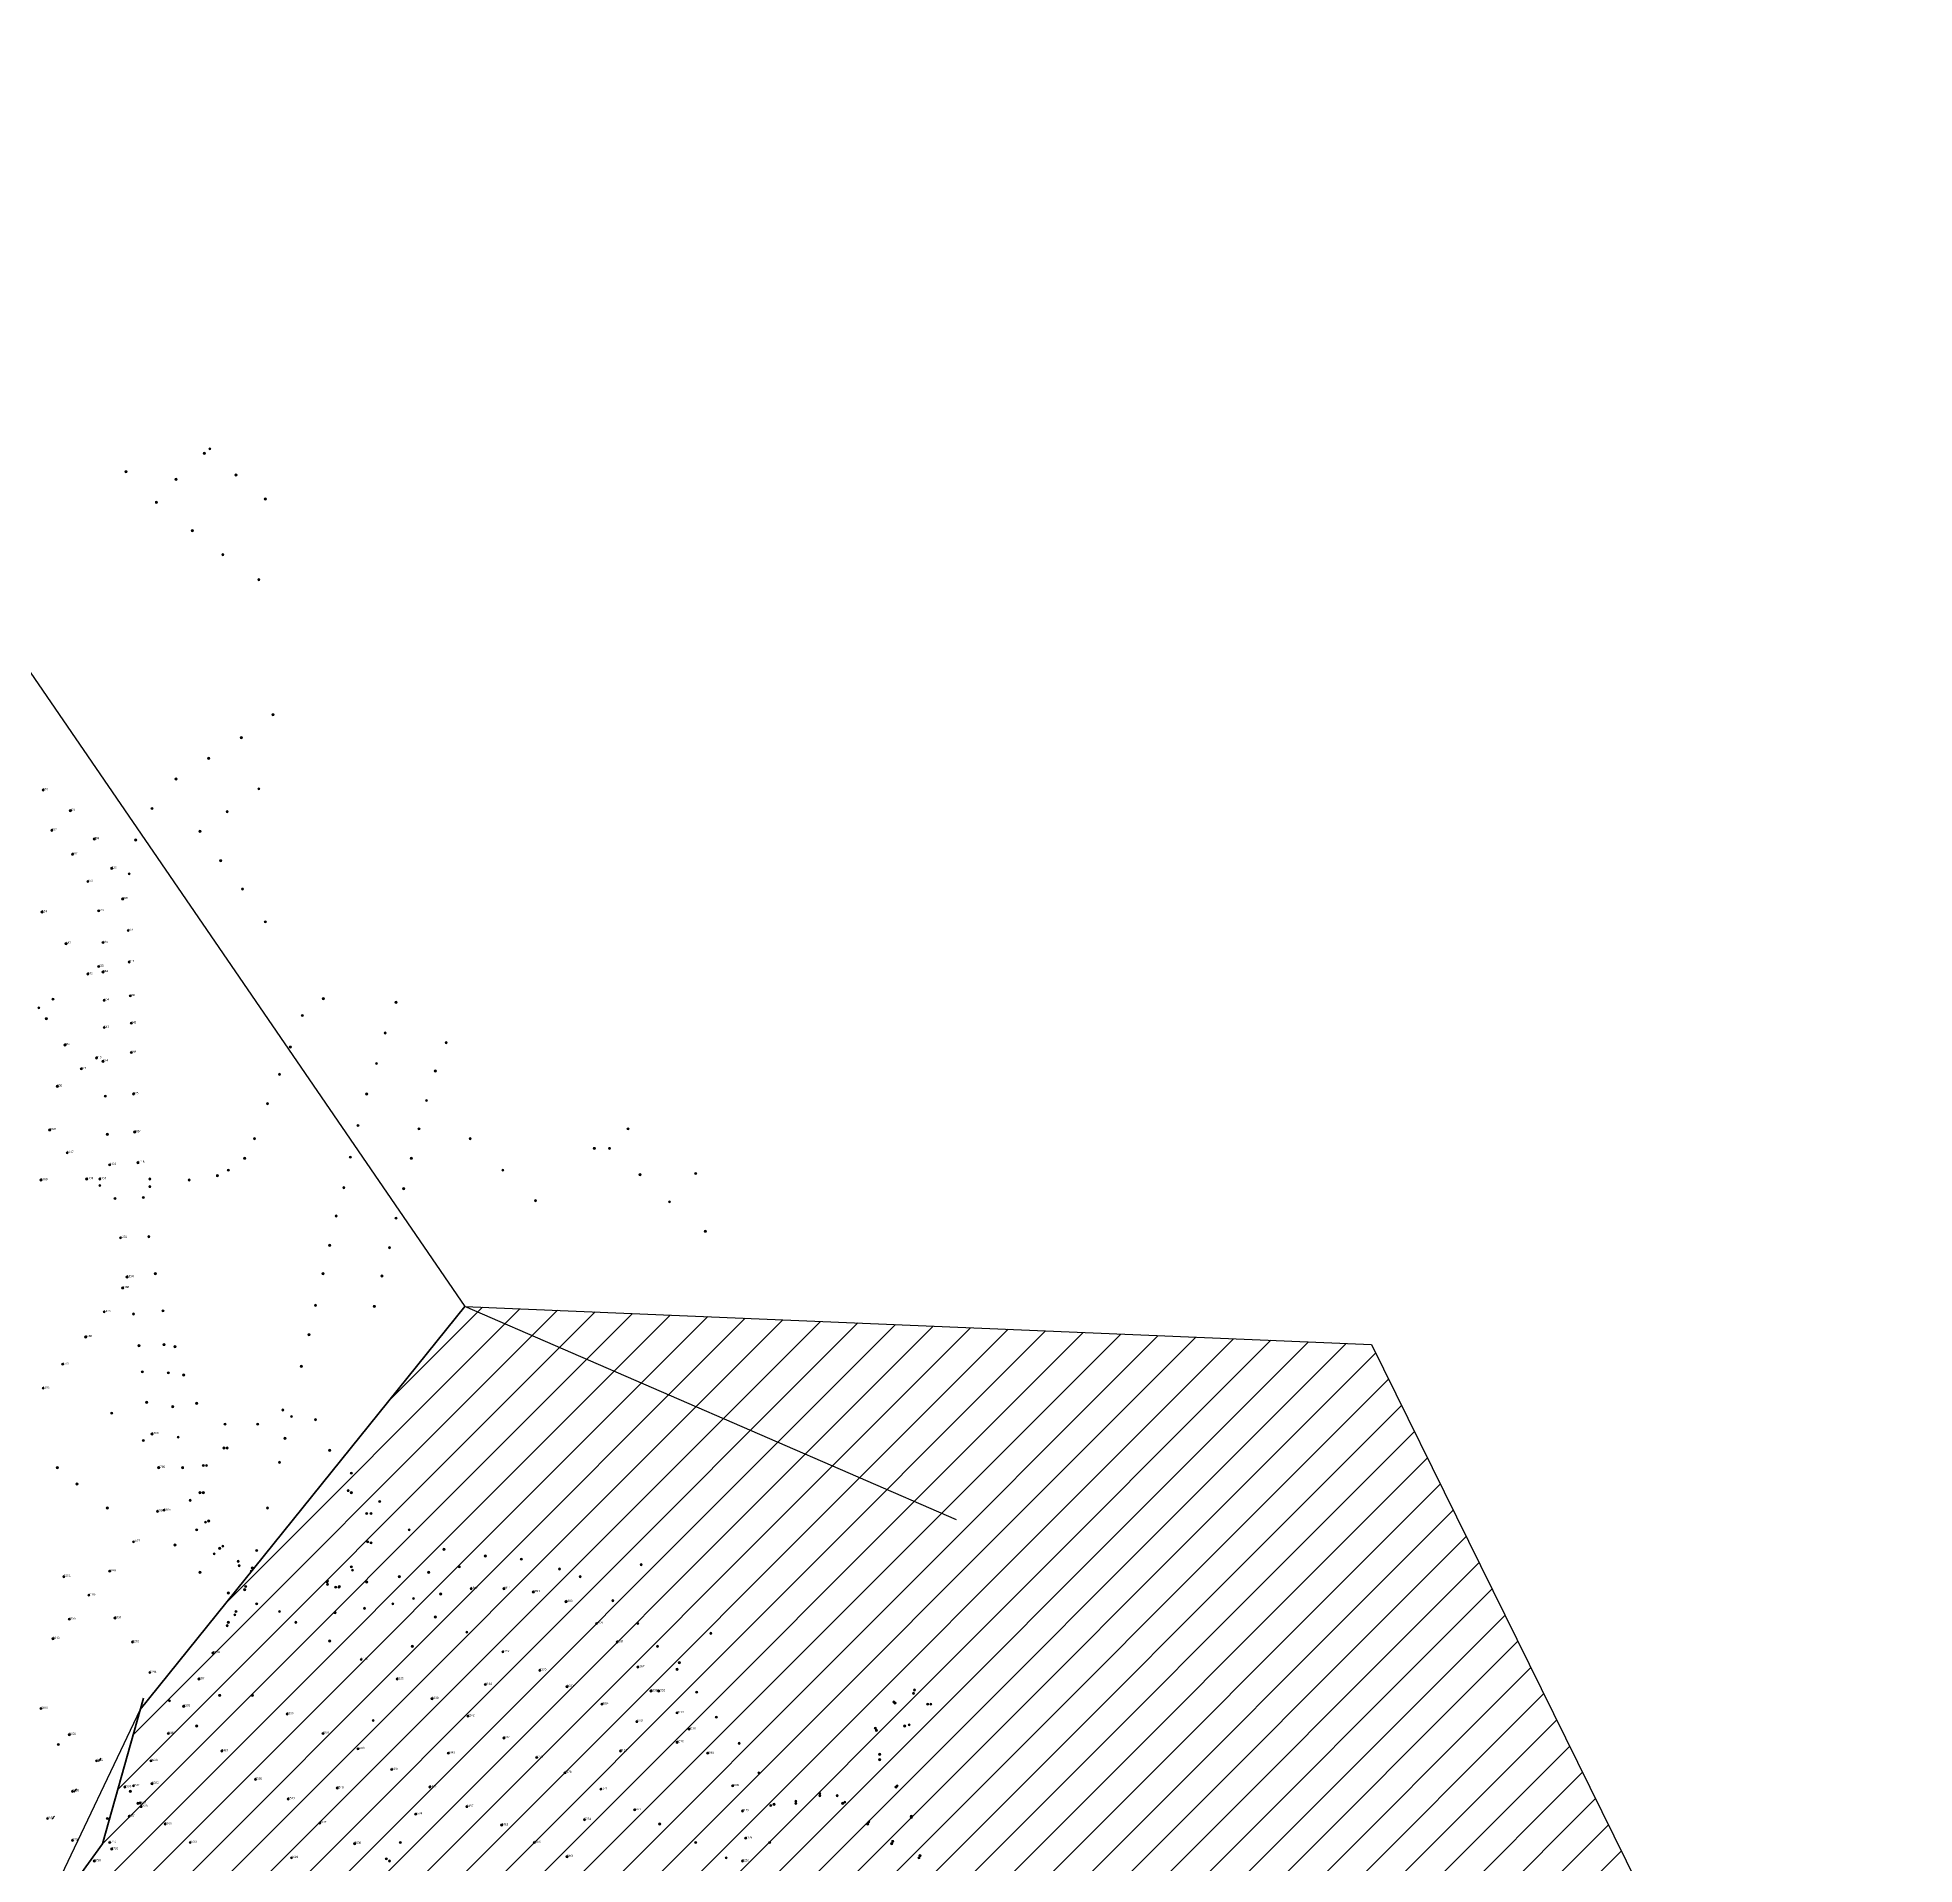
# Model space of a CAD drawing. Header units: millimetres. Extents: x 292691 to 302352, y 7824595 to 7836845.
# Drawn here: x 297099 to 298822, y 7832271 to 7833948 of the extents above; entities that cross this region are included whole.
import ezdxf

# ---------------------------------------------------------------- set-up
doc = ezdxf.new("R2010")
doc.units = ezdxf.units.MM
doc.layers.add('lista_postes', color=1, linetype='Continuous')
doc.styles.add('MtXpl_Open_Sans', font='')
doc.styles.get('MtXpl_Open_Sans').set_extended_font_data('Open Sans')

# ---------------------------------------------------------------- blocks, each defined once
blk = doc.blocks.new('symbolLayer0')
at = {"linetype": 'Continuous'}
h = blk.add_hatch(color=1, dxfattribs=at)
edge = h.paths.add_edge_path()
edge.add_arc((0.1, 0.1), 0.5, 0, 360)
at = {"color": 1, "linetype": 'Continuous', "lineweight": 20}
blk.add_circle((0.1, 0.1), 1, dxfattribs=at)
at = {"color": 1, "linetype": 'Continuous'}
blk.add_circle((0.1, 0.1), 0.5, dxfattribs=at)

msp = doc.modelspace()

# ---------------------------------------------------------------- hatches: boundary and pattern name
h = msp.add_hatch()
h.set_pattern_fill('ANSI31', color=256, scale=8)
h.set_pattern_definition([(45, (-10000, 0), (-17.96051224, 17.96051224), [])])
h.paths.add_polyline_path([(298624.2, 7832139.2), (298230.8, 7831548.3), (298248, 7831529.8), (298266.6, 7831513.4), (298351.6, 7831414.2), (298464.1, 7831258.5), (298492.4, 7831208.7), (298491.4, 7831207.9), (298562.4, 7831076.9), (298634.8, 7830945.7), (298698.5, 7830766.7), (298722.5, 7830646.9), (298744.4, 7830604.2), (298687.4, 7830493.6), (298705.3, 7830455.7), (298801.1, 7830390.5), (299498.1, 7830821.4), (299325.3, 7831494.3)])
h.paths.add_polyline_path([(298323.7, 7832748.1), (297491.1, 7832783.1), (297193.3, 7832413.3), (297158.5, 7832289.8), (297112.3, 7832226.1), (297122.4, 7832218.8), (297129.3, 7832215.5), (297146.7, 7832201.2), (297213.1, 7832153.1), (297224, 7832126.4), (297305.8, 7832057.2), (297362.6, 7832029.9), (297412.8, 7832097.1), (297404, 7832140.3), (297580, 7832185.7), (297660.9, 7832080.2), (297828.1, 7831958.1), (297926, 7831902.7), (298039.6, 7831782.2), (298076.3, 7831714.6), (298230.8, 7831548.3), (298624.2, 7832139.2)])

# ---------------------------------------------------------------- linework, layer by layer
at = {"color": 3}
msp.add_line((296692.7, 7833947.6), (297491.1, 7832783.1), dxfattribs=at)
for points in [[(297942.6, 7832587.2), (297491.1, 7832783.1), (297193.3, 7832413.3), (297114.5, 7832248), (297113.4, 7832246.3)], [(297491.1, 7832783.1), (298323.7, 7832748.1), (298624.2, 7832139.2), (299325.3, 7831494.3), (299498.1, 7830821.4), (298801.1, 7830390.5)]]:
    msp.add_lwpolyline(points)
at = {"color": 2, "lineweight": 100}
for points in [[(297491.1, 7832783.1), (297193.3, 7832413.3)], [(297491.1, 7832783.1), (297193.3, 7832413.3)], [(297109.5, 7832222.2), (297158.5, 7832289.8), (297196.2, 7832423.6)], [(297109.5, 7832222.2), (297158.5, 7832289.8), (297196.2, 7832423.6)]]:
    msp.add_lwpolyline(points, dxfattribs=at)
at = {"color": 3}
for points in [[(297157.1, 7832368.4), (297154.7, 7832365.4)], [(297157.1, 7832368.4), (297154.7, 7832365.4)], [(297134.6, 7832340.4), (297132.2, 7832337.4)], [(297134.6, 7832340.4), (297132.2, 7832337.4)], [(297114.5, 7832315.4), (297112, 7832312.4)], [(297114.5, 7832315.4), (297112, 7832312.4)]]:
    msp.add_lwpolyline(points, dxfattribs=at)

# ---------------------------------------------------------------- block references
at = {"layer": 'lista_postes'}
for p in [(297252, 7833566), (297257, 7833570), (297180, 7833549), (297226, 7833542), (297281, 7833546), (297208, 7833521), (297308, 7833524), (297241, 7833495), (297269, 7833473), (297302, 7833450), (297315, 7833326), (297286, 7833305), (297256, 7833286), (297226, 7833267), (297104, 7833257), (297302, 7833258), (297129, 7833238), (297204, 7833240), (297273, 7833237), (297112, 7833220), (297151, 7833212), (297189, 7833211), (297248, 7833219), (297131, 7833198), (297267, 7833192), (297167, 7833185), (297183, 7833180), (297145, 7833173), (297287, 7833166), (297103, 7833145), (297155, 7833146), (297177, 7833157), (297182, 7833128), (297308, 7833136), (297125, 7833116), (297159, 7833117), (297155, 7833095), (297159, 7833090), (297183, 7833099), (297145, 7833088), (297100, 7833057), (297113, 7833065), (297160, 7833064), (297184, 7833068), (297361.2, 7833065.4), (297428, 7833062), (297107, 7833047), (297160, 7833039), (297185, 7833043), (297342, 7833050), (297124, 7833023), (297331, 7833021), (297418, 7833034), (297474, 7833025), (297153, 7833011), (297159, 7833008), (297185, 7833016), (297410, 7833006), (297139, 7833001), (297321, 7832996), (297464, 7832999), (297117, 7832985), (297161, 7832976), (297187, 7832978), (297310, 7832969), (297401, 7832978), (297456, 7832972), (297110, 7832945), (297163, 7832941), (297188, 7832943), (297298, 7832937), (297393, 7832949), (297449, 7832946), (297496, 7832937), (297641, 7832946), (297126, 7832924), (297289, 7832919), (297386, 7832920), (297442, 7832919), (297610, 7832928), (297624, 7832928), (297102, 7832899), (297144, 7832900), (297156, 7832900), (297165, 7832913), (297191, 7832915), (297202, 7832900), (297238, 7832899), (297264, 7832903), (297274, 7832908), (297526, 7832908), (297652, 7832904), (297703, 7832905), (297156, 7832894), (297170, 7832882), (297196, 7832883), (297202, 7832893), (297380, 7832892), (297435, 7832891), (297373, 7832866), (297556, 7832880), (297679, 7832879), (297428, 7832864), (297712, 7832852), (297175, 7832846), (297201, 7832847), (297367, 7832839), (297422, 7832837), (297207, 7832813), (297361, 7832813), (297177, 7832800), (297181, 7832810), (297415, 7832811), (297214, 7832779), (297354, 7832784), (297408, 7832783), (297160, 7832778), (297187, 7832776), (297143, 7832755), (297192, 7832747), (297215, 7832748), (297225, 7832746), (297348, 7832757), (297122, 7832730), (297341, 7832728), (297195, 7832723), (297219, 7832722), (297233, 7832720), (297104, 7832708), (297199, 7832695), (297245, 7832694), (297167, 7832685), (297223, 7832691), (297271, 7832675), (297301, 7832675), (297324, 7832688), (297332, 7832682), (297354, 7832679), (297196, 7832660), (297204, 7832666), (297228, 7832663), (297326, 7832662), (297270, 7832653), (297273, 7832653), (297367, 7832651), (297117, 7832635), (297210, 7832635), (297232, 7832635), (297251, 7832637), (297254, 7832637), (297321, 7832640), (297387, 7832630), (297135, 7832620), (297248, 7832612), (297251, 7832612), (297384, 7832614), (297387, 7832612), (297163, 7832598), (297209, 7832595), (297215, 7832596), (297239, 7832605), (297310, 7832598), (297401, 7832593), (297405, 7832593), (297413, 7832604), (297245, 7832578), (297253, 7832585), (297256, 7832586), (297440, 7832578), (297187, 7832567), (297225, 7832564), (297261, 7832556), (297266, 7832561), (297269, 7832563), (297300, 7832559), (297402, 7832567), (297405, 7832566), (297472, 7832560), (297165, 7832540), (297248, 7832539), (297283, 7832549), (297284, 7832545), (297295, 7832540), (297296, 7832543), (297387, 7832544), (297388, 7832541), (297458, 7832539), (297486, 7832544), (297510, 7832554), (297543, 7832551), (297578, 7832542), (297653, 7832546), (297123, 7832535), (297274, 7832520), (297289, 7832523), (297290, 7832526), (297364.6, 7832530.4), (297365, 7832531), (297365, 7832528), (297372.5, 7832525.4), (297375.6, 7832525.4), (297376, 7832526), (297401, 7832530), (297431, 7832535), (297497, 7832524), (297527, 7832524), (297554, 7832521), (297597, 7832535), (297146, 7832518), (297281, 7832503), (297300, 7832510), (297321, 7832503), (297399, 7832506), (297425, 7832510), (297444, 7832515), (297469, 7832519), (297584, 7832512), (297627, 7832513), (297128, 7832496), (297170, 7832497), (297273, 7832490), (297274, 7832493), (297280, 7832500), (297336, 7832493), (297372, 7832502), (297464, 7832498), (297612, 7832492), (297650, 7832492), (297113, 7832478), (297186, 7832475), (297367, 7832476), (297443, 7832471), (297493, 7832484), (297631, 7832475), (297668, 7832471), (297717, 7832483), (297260, 7832465), (297396, 7832459), (297526, 7832466), (297650, 7832452), (297688, 7832456), (297202, 7832447), (297247, 7832441), (297429, 7832441), (297510, 7832436), (297560, 7832449), (297585, 7832434), (297686, 7832450), (297220, 7832421), (297266, 7832426), (297296, 7832426), (297461, 7832423), (297617, 7832418), (297662, 7832430), (297669, 7832430), (297704, 7832429), (297885, 7832420), (297886, 7832419), (297903, 7832428), (297904, 7832431), (297916, 7832418), (297919, 7832418), (297102, 7832414), (297233, 7832416), (297328, 7832409), (297407, 7832403), (297494, 7832407), (297649, 7832402), (297686, 7832410), (297722, 7832406), (297128, 7832390), (297219, 7832391), (297245, 7832398), (297361, 7832391), (297527, 7832387), (297686, 7832383), (297697, 7832395), (297868, 7832396), (297869, 7832394), (297895, 7832398), (297899, 7832399), (297118, 7832381), (297153, 7832366), (297203, 7832366), (297268, 7832375), (297393, 7832377), (297476, 7832373), (297557, 7832369), (297634, 7832375), (297714, 7832373), (297743, 7832382), (297872, 7832372), (297872, 7832367), (297299, 7832349), (297424, 7832358), (297583, 7832355), (297761, 7832355), (297131, 7832338), (297179, 7832342), (297184, 7832338), (297187, 7832343), (297204, 7832345), (297329, 7832331), (297374, 7832341), (297459, 7832342), (297616, 7832340), (297737, 7832343), (297817, 7832336), (297817, 7832334), (297833, 7832334), (297887, 7832342), (297888, 7832343), (297183, 7832315), (297191, 7832327), (297193, 7832327.2), (297194, 7832324), (297446, 7832317), (297493, 7832324), (297647, 7832321), (297746, 7832320), (297772, 7832325), (297775, 7832326), (297795, 7832329), (297795, 7832327), (297838, 7832327), (297840, 7832328), (297901, 7832315), (297901, 7832314), (297108, 7832313), (297163, 7832313), (297216, 7832308), (297358, 7832309), (297525, 7832307), (297601, 7832312), (297670, 7832308), (297861, 7832308), (297862, 7832310), (297131, 7832293), (297165, 7832291), (297167, 7832285), (297239, 7832291), (297390, 7832290), (297432, 7832291), (297555, 7832291), (297703, 7832291), (297749, 7832295), (297771, 7832291), (297883, 7832290), (297884, 7832292), (297909, 7832279), (297151, 7832274), (297332, 7832277), (297419, 7832276), (297422, 7832274), (297585, 7832278), (297731, 7832277), (297746, 7832274), (297908, 7832277)]:
    msp.add_blockref('symbolLayer0', p, dxfattribs=at)

# ---------------------------------------------------------------- texts
at = {"layer": 'lista_postes', "color": 4, "linetype": 'Continuous', "style": 'MtXpl_Open_Sans'}
for s, p in [('388', (297104, 7833256.9)), ('421', (297129, 7833237.9)), ('457', (297112, 7833219.9)), ('469', (297151, 7833211.9)), ('502', (297131, 7833197.9)), ('529', (297167, 7833184.9)), ('556', (297145, 7833172.9)), ('589', (297177, 7833156.9)), ('624', (297103, 7833144.9)), ('623', (297155, 7833145.9)), ('663', (297182, 7833127.9)), ('687', (297125, 7833115.9)), ('685', (297159, 7833116.9)), ('748', (297145, 7833087.9)), ('733', (297155, 7833094.9)), ('744', (297159, 7833089.9)), ('717', (297183, 7833098.9)), ('804', (297160, 7833063.9)), ('796', (297184, 7833067.9)), ('849', (297160, 7833038.9)), ('842', (297185, 7833042.9)), ('884', (297124, 7833022.9)), ('910', (297153, 7833010.9)), ('914', (297159, 7833007.9)), ('898', (297185, 7833015.9)), ('956', (297117, 7832984.9)), ('927', (297139, 7833000.9)), ('975', (297187, 7832977.9)), ('1047', (297110, 7832944.9)), ('1054', (297188, 7832942.9)), ('1097', (297126, 7832923.9)), ('1160', (297102, 7832898.9)), ('1159', (297144, 7832899.9)), ('1158', (297156, 7832899.9)), ('1122', (297165, 7832912.9)), ('1118', (297191, 7832914.9)), ('1278', (297175, 7832845.9)), ('1380', (297177, 7832799.9)), ('1354', (297181, 7832809.9)), ('1426', (297160, 7832777.9)), ('1480', (297143, 7832754.9)), ('1537', (297122, 7832729.9)), ('1585', (297104, 7832707.9)), ('1700', (297204, 7832665.9)), ('1785', (297210, 7832634.9)), ('1892', (297209, 7832594.9)), ('1885', (297215, 7832595.9)), ('1977', (297187, 7832566.9)), ('2048', (297165, 7832539.9)), ('2056', (297123, 7832534.9)), ('1947', (297497, 7832523.9)), ('1911', (297527, 7832523.9)), ('1893', (297554, 7832520.9)), ('2105', (297146, 7832517.9)), ('1883', (297584, 7832511.9)), ('2155', (297128, 7832495.9)), ('2151', (297170, 7832496.9)), ('1909', (297612, 7832491.9)), ('2213', (297113, 7832477.9)), ('2218', (297186, 7832474.9)), ('1931', (297631, 7832474.9)), ('2234', (297260, 7832464.9)), ('2172', (297396, 7832458.9)), ('2059', (297526, 7832465.9)), ('1967', (297650, 7832451.9)), ('2294', (297202, 7832446.9)), ('2301', (297247, 7832440.9)), ('2205', (297429, 7832440.9)), ('2144', (297510, 7832435.9)), ('2070', (297560, 7832448.9)), ('2082', (297585, 7832433.9)), ('2370', (297233, 7832415.9)), ('2230', (297461, 7832422.9)), ('2084', (297617, 7832417.9)), ('1998', (297662, 7832429.9)), ('1992', (297669, 7832429.9)), ('2383', (297102, 7832413.9)), ('2350', (297328, 7832408.9)), ('2242', (297494, 7832406.9)), ('2083', (297649, 7832401.9)), ('2013', (297686, 7832409.9)), ('2458', (297128, 7832389.9)), ('2449', (297219, 7832390.9)), ('2381', (297361, 7832390.9)), ('2261', (297527, 7832386.9)), ('2079', (297686, 7832382.9)), ('2039', (297697, 7832394.9)), ('2528', (297153, 7832365.9)), ('2523', (297203, 7832365.9)), ('2481', (297268, 7832374.9)), ('2403', (297393, 7832376.9)), ('2343', (297476, 7832372.9)), ('2270', (297557, 7832368.9)), ('2154', (297634, 7832374.9)), ('2062', (297714, 7832372.9)), ('2536', (297299, 7832348.9)), ('2435', (297424, 7832357.9)), ('2278', (297583, 7832354.9)), ('2600', (297131, 7832337.9)), ('2593', (297179, 7832341.9)), ('2591', (297187, 7832342.9)), ('2585', (297204, 7832344.9)), ('2573', (297329, 7832330.9)), ('2518', (297374, 7832340.9)), ('2446', (297459, 7832341.9)), ('2271', (297616, 7832339.9)), ('2096', (297737, 7832342.9)), ('2655', (297108, 7832312.9)), ('2651', (297183, 7832314.9)), ('2621', (297193, 7832327)), ('2626', (297194, 7832323.9)), ('2524', (297446, 7832316.9)), ('2457', (297493, 7832323.9)), ('2277', (297647, 7832320.9)), ('2129', (297746, 7832319.9)), ('2666', (297216, 7832307.9)), ('2607', (297358, 7832308.9)), ('2463', (297525, 7832306.9)), ('2354', (297601, 7832311.9)), ('2706', (297131, 7832292.9)), ('2714', (297165, 7832290.9)), ('2726', (297167, 7832284.9)), ('2700', (297239, 7832290.9)), ('2630', (297390, 7832289.9)), ('2470', (297555, 7832290.9)), ('2461', (297585, 7832277.9)), ('2176', (297749, 7832294.9)), ('2750', (297151, 7832273.9)), ('2699', (297332, 7832276.9)), ('2236', (297746, 7832273.9))]:
    msp.add_text(s, height=2, dxfattribs=at).set_placement(p)

doc.saveas('drawing.dxf')
